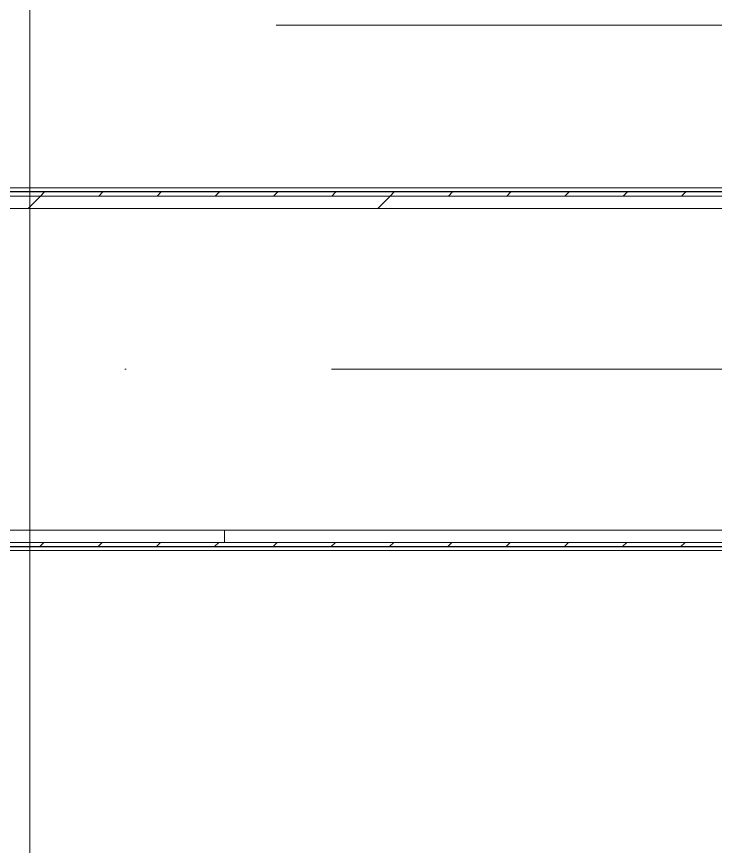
# Model space of a CAD drawing. Header units: millimetres. Extents: x -88595 to 880822, y -1054509 to -148035.
# Drawn here: x 416747 to 417595, y -274830 to -273824 of the extents above; entities that cross this region are included whole.
import ezdxf

# ---------------------------------------------------------------- set-up
doc = ezdxf.new("R2010")
doc.units = ezdxf.units.MM
doc.linetypes.add('ADSK_Линия сетки', pattern=[25, 20, -2.5, 0, -2.5])
for name, color, linetype, lineweight in [('Марки', 7, 'Continuous', 20), ('Оборудование', 7, 'Continuous', 18), ('Ограждение', 7, 'Continuous', 9), ('Оси', 7, 'Continuous', 9), ('Стены внутренние', 7, 'Continuous', 18), ('Стены наружные', 7, 'Continuous', 18), ('Стены штриховка', 7, 'Continuous', 9)]:
    doc.layers.add(name, color=color, linetype=linetype, lineweight=lineweight)

# ---------------------------------------------------------------- blocks, each defined once
blk = doc.blocks.new('$0$ADSK_M_Трубы - Диаметр_8-160846-В_Координация_3 этаж ОВ3')
at = {"layer": 'Марки'}
blk.add_line((0, 0), (8, 0), dxfattribs=at)
blk = doc.blocks.new('3 этаж')
at = {"layer": 'Ограждение'}
for p, q in [((430060.6, 652393.9), (425548.9, 652393.9)), ((425548.9, 651953.9), (437028.9, 651953.9))]:
    blk.add_line(p, q, dxfattribs=at)
at = {"layer": 'Оси', "linetype": 'ADSK_Линия сетки', "ltscale": 100}
for p, q in [((428643.9, 695924.5), (428643.9, 629947.7)), ((466011.2, 652173.9), (389071.6, 652173.9))]:
    blk.add_line(p, q, dxfattribs=at)
at = {"layer": 'Стены внутренние'}
for p, q in [((432308.9, 652368.9), (425548.9, 652368.9)), ((425548.9, 651978.9), (432308.9, 651978.9))]:
    blk.add_line(p, q, dxfattribs=at)
at = {"layer": 'Стены наружные', "lineweight": 30}
for p, q in [((437038.9, 652388.9), (425538.9, 652388.9)), ((425538.9, 651958.9), (437038.9, 651958.9))]:
    blk.add_line(p, q, dxfattribs=at)
at = {"layer": 'Стены наружные', "linetype": 'Continuous', "lineweight": 9}
for p, q in [((428656.7, 652383.9), (428661.7, 652388.9)), ((428727.5, 652383.9), (428732.5, 652388.9)), ((428798.2, 652383.9), (428803.2, 652388.9)), ((428868.9, 652383.9), (428873.9, 652388.9)), ((428939.6, 652383.9), (428944.6, 652388.9)), ((429010.3, 652383.9), (429015.3, 652388.9)), ((429081, 652383.9), (429086, 652388.9)), ((429151.7, 652383.9), (429156.7, 652388.9)), ((429222.4, 652383.9), (429227.4, 652388.9)), ((429293.1, 652383.9), (429298.1, 652388.9)), ((429363.9, 652383.9), (429368.9, 652388.9)), ((429434.6, 652383.9), (429439.6, 652388.9)), ((428641.7, 652368.9), (428656.7, 652383.9)), ((429066, 652368.9), (429081, 652383.9)), ((428879.9, 651963.9), (428879.9, 651978.9)), ((428656, 651958.9), (428661, 651963.9)), ((428726.7, 651958.9), (428731.7, 651963.9)), ((428797.4, 651958.9), (428802.4, 651963.9)), ((428868.1, 651958.9), (428873.1, 651963.9)), ((428938.9, 651958.9), (428943.9, 651963.9)), ((429009.6, 651958.9), (429014.6, 651963.9)), ((429080.3, 651958.9), (429085.3, 651963.9)), ((429151, 651958.9), (429156, 651963.9)), ((429221.7, 651958.9), (429226.7, 651963.9)), ((429292.4, 651958.9), (429297.4, 651963.9)), ((429363.1, 651958.9), (429368.1, 651963.9)), ((429433.8, 651958.9), (429438.8, 651963.9))]:
    blk.add_line(p, q, dxfattribs=at)
at = {"layer": 'Стены штриховка'}
for p, q in [((437038.9, 652383.9), (425538.9, 652383.9)), ((425538.9, 651963.9), (437038.9, 651963.9))]:
    blk.add_line(p, q, dxfattribs=at)

msp = doc.modelspace()

# ---------------------------------------------------------------- block references
at = {"layer": 'Марки', "xscale": 99.99999999999993, "yscale": 99.99999999999993, "zscale": 99.99999999999993}
msp.add_blockref('$0$ADSK_M_Трубы - Диаметр_8-160846-В_Координация_3 этаж ОВ3', (417062.2, -273834.9), dxfattribs=at)
at = {"layer": 'Оборудование', "color": 5, "true_color": 0x0000ff}
msp.add_blockref('3 этаж', (-11880.6, -926425.8), dxfattribs=at)

doc.saveas('drawing.dxf')
